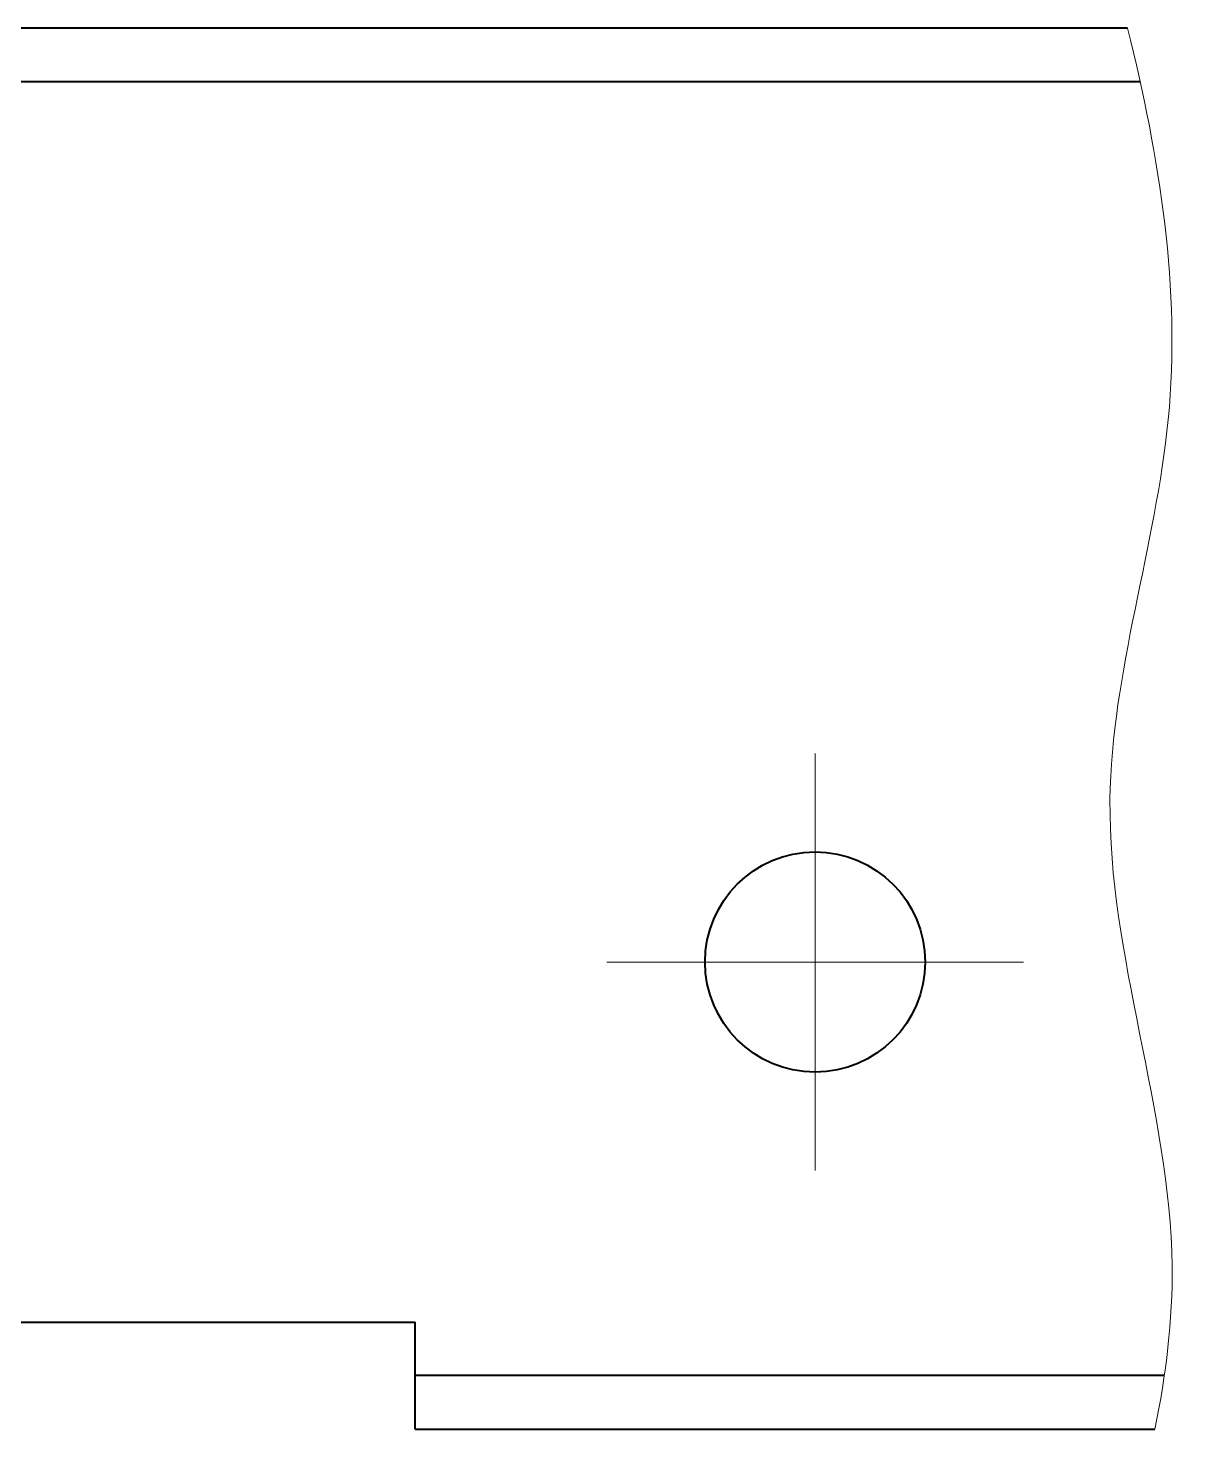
# Model space of a CAD drawing. Header units: millimetres. Extents: x 12064 to 35004, y -6103 to -2658.
# Drawn here: x 31273.01 to 31290.3, y -3028.96 to -3007.96 of the extents above; entities that cross this region are included whole.
import ezdxf

# ---------------------------------------------------------------- set-up
doc = ezdxf.new("R2010")
doc.units = ezdxf.units.MM
doc.linetypes.add('LT_03', pattern=[20.32, 12.7, -2.54, 2.54, -2.54])
for name, color, linetype, lineweight in [('Layer_04', 7, 'Continuous', 40), ('Layer_10', 6, 'Continuous', 15), ('Layer_11', 1, 'LT_03', 15)]:
    doc.layers.add(name, color=color, linetype=linetype, lineweight=lineweight)

msp = doc.modelspace()

# ---------------------------------------------------------------- linework, layer by layer
at = {"layer": 'Layer_04'}
for p, q in [((31289.496, -3007.964), (31257.81, -3007.964)), ((31257.81, -3008.764), (31289.684, -3008.764)), ((31257.81, -3027.364), (31278.81, -3027.364)), ((31278.81, -3028.964), (31278.81, -3027.364)), ((31290.047, -3028.164), (31278.81, -3028.164)), ((31278.81, -3028.964), (31289.907, -3028.964))]:
    msp.add_line(p, q, dxfattribs=at)
msp.add_circle((31284.81, -3021.964), 1.65, dxfattribs=at)
at = {"layer": 'Layer_10', "ltscale": 0.5}
msp.add_open_spline([(31289.907, -3028.964), (31290.072, -3028.15), (31290.463, -3025.027), (31288.443, -3019.946), (31290.605, -3013.774), (31289.98, -3009.92), (31289.496, -3007.964)], degree=3, knots=[3.206441, 3.206441, 3.206441, 3.206441, 5.694888, 12.739741, 18.509002, 24.451336, 24.451336, 24.451336, 24.451336], dxfattribs=at)
at = {"layer": 'Layer_11', "ltscale": 0.5}
for p, q in [((31284.81, -3025.087), (31284.81, -3018.84)), ((31281.687, -3021.964), (31287.934, -3021.964))]:
    msp.add_line(p, q, dxfattribs=at)

doc.saveas('drawing.dxf')
